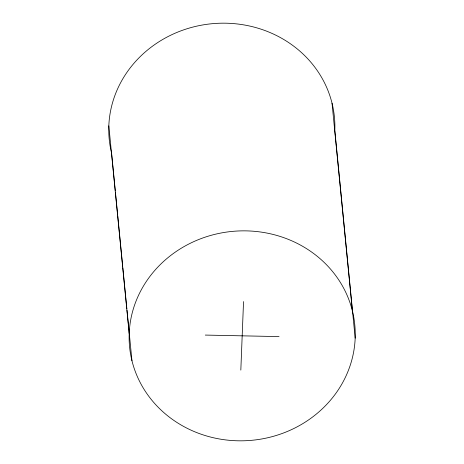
<?xml version="1.0" encoding="UTF-8"?>
<svg xmlns="http://www.w3.org/2000/svg" width="464" height="464" viewBox="0 0 464 464"><rect width="100%" height="100%" fill="white"/><g stroke="black" fill="none" stroke-linecap="round" stroke-linejoin="round"><path stroke-width="0.7" d="M240.828 370.092L243.536 301.583M205.303 335.078L279.055 336.591M355.175 338.152A113.146 104.91 -5.6 0 0 189.283 243.78A113.146 104.91 -5.6 0 0 182.085 425.581A113.146 104.91 -5.6 0 0 355.175 338.152L334.817 130.477A113.146 104.91 -5.6 0 0 211.19 23.797A113.146 104.91 -5.6 0 0 111.598 153.097M332.038 103.234L352.402 310.903M111.667 153.816L115.275 190.594M115.414 192.032L117.607 214.385M117.752 215.83L122.699 266.307M122.838 267.745L126.869 308.85M127.014 310.288L131.962 360.766M108.825 125.848L129.183 333.523"/></g></svg>
